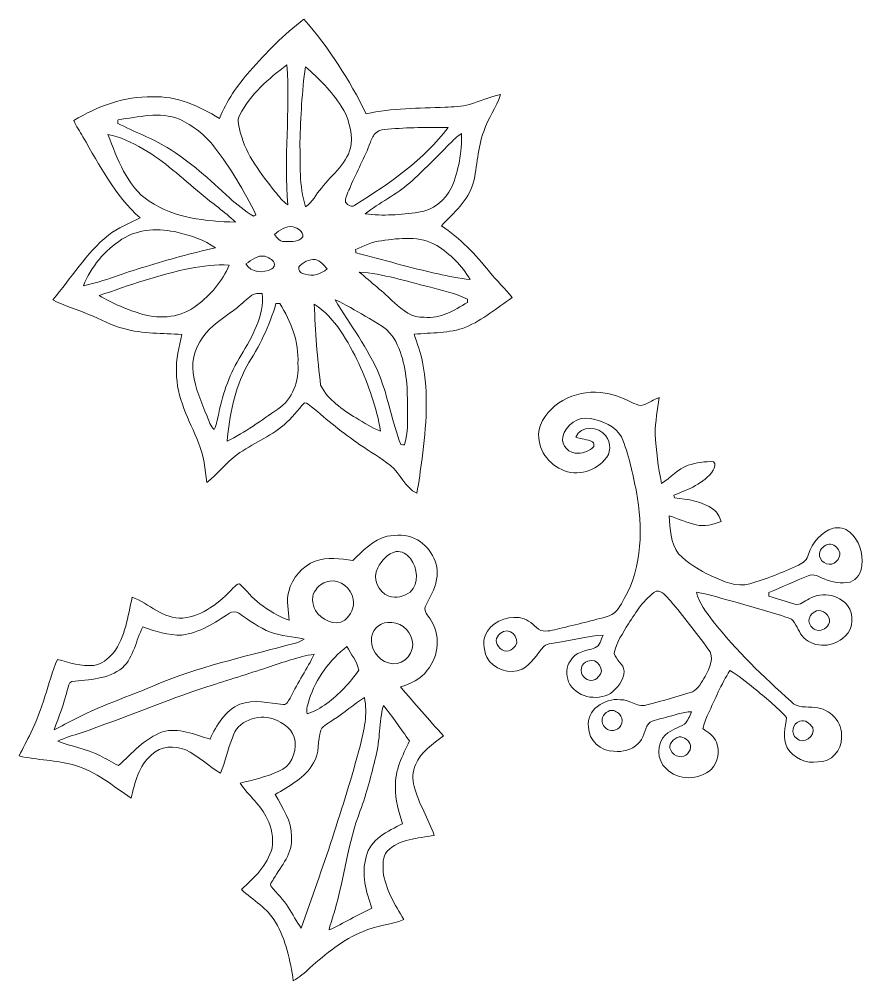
# Model space of a CAD drawing. Header units: centimetres. Extents: x -14.1 to 14.1, y -16.1 to 16.1.
import ezdxf

# ---------------------------------------------------------------- set-up
doc = ezdxf.new("R2010")
doc.units = ezdxf.units.CM
doc.header["$MEASUREMENT"] = 0
doc.layers.add('Layer 1', color=7, linetype='Continuous')

msp = doc.modelspace()

# ---------------------------------------------------------------- linework, layer by layer
at = {"layer": 'Layer 1', "color": 251, "lineweight": 9}
for points, knots in [([(-6.39141, 14.357), (-5.83543, 14.98212), (-5.25264, 15.59278), (-4.58201, 16.09584), (-4.58201, 16.09584), (-3.74275, 15.14228), (-3.05413, 14.0649), (-2.49568, 12.92578), (-2.49568, 12.92578), (-1.62926, 13.12404), (-0.73462, 13.11169), (0.14874, 13.14803), (0.14874, 13.14803), (0.42179, 13.16426), (0.69943, 13.17308), (0.96542, 13.2454), (0.96542, 13.2454), (1.31502, 13.347), (1.65016, 13.5001), (2.00823, 13.57277), (2.00823, 13.57277), (1.87559, 13.13815), (1.57431, 12.77656), (1.44273, 12.34017), (1.44273, 12.34017), (1.23071, 11.7849), (1.23565, 11.18271), (1.09171, 10.61226), (1.09171, 10.61226), (0.92556, 10.02066), (0.43308, 9.61073), (0.02421, 9.18281), (0.02421, 9.18281), (0.6518, 8.77041), (1.16403, 8.21584), (1.63746, 7.63905), (1.63746, 7.63905), (1.88053, 7.34201), (2.15781, 7.07567), (2.39876, 6.77651), (2.39876, 6.77651), (1.88829, 6.43185), (1.40745, 6.02968), (0.83842, 5.78309), (0.83842, 5.78309), (0.28879, 5.57671), (-0.30705, 5.60211), (-0.88349, 5.55308), (-0.88349, 5.55308), (-0.79706, 5.23946), (-0.66512, 4.93854), (-0.60973, 4.61645), (-0.60973, 4.61645), (-0.3956, 3.55318), (-0.48309, 2.45957), (-0.6242, 1.39277), (-0.6242, 1.39277), (-0.67923, 1.00295), (-0.71416, 0.6096), (-0.8027, 0.22507), (-0.8027, 0.22507), (-1.19499, 0.42686), (-1.34492, 0.87877), (-1.67512, 1.15112), (-1.67512, 1.15112), (-1.99615, 1.41535), (-2.36445, 1.61361), (-2.70417, 1.85103), (-2.70417, 1.85103), (-3.26897, 2.24332), (-3.80202, 2.67864), (-4.32484, 3.12456), (-4.32484, 3.12456), (-4.39857, 3.15913), (-4.46207, 3.27696), (-4.55908, 3.25085), (-4.55908, 3.25085), (-4.78944, 3.01026), (-4.98171, 2.73121), (-5.24312, 2.51989), (-5.24312, 2.51989), (-5.71654, 2.10891), (-6.31627, 1.88772), (-6.81862, 1.51871), (-6.81862, 1.51871), (-7.1908, 1.24601), (-7.46597, 0.86501), (-7.83251, 0.58667), (-7.83251, 0.58667), (-7.88295, 1.03646), (-7.93622, 1.49155), (-8.10944, 1.91418), (-8.10944, 1.91418), (-8.41247, 2.68182), (-8.86156, 3.43041), (-8.84321, 4.28449), (-8.84321, 4.28449), (-8.88872, 4.71311), (-8.74091, 5.12198), (-8.66682, 5.5372), (-8.66682, 5.5372), (-9.31347, 5.59682), (-9.97563, 5.55202), (-10.60569, 5.73652), (-10.60569, 5.73652), (-11.02197, 5.83706), (-11.39344, 6.05579), (-11.78856, 6.21277), (-11.78856, 6.21277), (-12.18261, 6.39163), (-12.60559, 6.50134), (-12.99117, 6.69819), (-12.99117, 6.69819), (-12.37769, 7.42633), (-11.87428, 8.25853), (-11.12921, 8.86531), (-11.12921, 8.86531), (-10.81383, 9.1246), (-10.42472, 9.25936), (-10.06629, 9.44281), (-10.06629, 9.44281), (-10.90344, 10.18893), (-11.4192, 11.20105), (-11.97976, 12.15426), (-11.97976, 12.15426), (-12.08277, 12.33699), (-12.20025, 12.51232), (-12.28809, 12.70353), (-12.28809, 12.70353), (-11.49857, 13.18613), (-10.59052, 13.51986), (-9.6539, 13.49552), (-9.6539, 13.49552), (-8.84427, 13.53785), (-8.08051, 13.18966), (-7.40847, 12.77162), (-7.40847, 12.77162), (-7.17881, 13.36217), (-6.80134, 13.87934), (-6.39141, 14.357), (-6.39141, 14.357), (-6.39141, 14.357), (-6.39141, 14.357), (-6.39141, 14.357)], [0, 0, 0, 0, 0.02702703, 0.02702703, 0.02702703, 0.02702703, 0.05405405, 0.05405405, 0.05405405, 0.05405405, 0.08108108, 0.08108108, 0.08108108, 0.08108108, 0.10810811, 0.10810811, 0.10810811, 0.10810811, 0.13513514, 0.13513514, 0.13513514, 0.13513514, 0.16216216, 0.16216216, 0.16216216, 0.16216216, 0.18918919, 0.18918919, 0.18918919, 0.18918919, 0.21621622, 0.21621622, 0.21621622, 0.21621622, 0.24324324, 0.24324324, 0.24324324, 0.24324324, 0.27027027, 0.27027027, 0.27027027, 0.27027027, 0.2972973, 0.2972973, 0.2972973, 0.2972973, 0.32432432, 0.32432432, 0.32432432, 0.32432432, 0.35135135, 0.35135135, 0.35135135, 0.35135135, 0.37837838, 0.37837838, 0.37837838, 0.37837838, 0.40540541, 0.40540541, 0.40540541, 0.40540541, 0.43243243, 0.43243243, 0.43243243, 0.43243243, 0.45945946, 0.45945946, 0.45945946, 0.45945946, 0.48648649, 0.48648649, 0.48648649, 0.48648649, 0.51351351, 0.51351351, 0.51351351, 0.51351351, 0.54054054, 0.54054054, 0.54054054, 0.54054054, 0.56756757, 0.56756757, 0.56756757, 0.56756757, 0.59459459, 0.59459459, 0.59459459, 0.59459459, 0.62162162, 0.62162162, 0.62162162, 0.62162162, 0.64864865, 0.64864865, 0.64864865, 0.64864865, 0.67567568, 0.67567568, 0.67567568, 0.67567568, 0.7027027, 0.7027027, 0.7027027, 0.7027027, 0.72972973, 0.72972973, 0.72972973, 0.72972973, 0.75675676, 0.75675676, 0.75675676, 0.75675676, 0.78378378, 0.78378378, 0.78378378, 0.78378378, 0.81081081, 0.81081081, 0.81081081, 0.81081081, 0.83783784, 0.83783784, 0.83783784, 0.83783784, 0.86486486, 0.86486486, 0.86486486, 0.86486486, 0.89189189, 0.89189189, 0.89189189, 0.89189189, 0.91891892, 0.91891892, 0.91891892, 0.91891892, 0.94594595, 0.94594595, 0.94594595, 0.94594595, 1, 1, 1, 1]), ([(-6.72584, 12.89227), (-6.83873, 12.70036), (-6.74771, 12.47881), (-6.70503, 12.28055), (-6.70503, 12.28055), (-6.50465, 11.53689), (-6.01817, 10.92236), (-5.54968, 10.32898), (-5.54968, 10.32898), (-5.4188, 10.16953), (-5.29603, 9.99596), (-5.1207, 9.88096), (-5.1207, 9.88096), (-5.25934, 11.44306), (-5.03074, 13.01115), (-5.15245, 14.5729), (-5.15245, 14.5729), (-5.75852, 14.10371), (-6.37165, 13.58653), (-6.72584, 12.89227), (-6.72584, 12.89227), (-6.72584, 12.89227), (-6.72584, 12.89227), (-6.72584, 12.89227)], [0, 0, 0, 0, 0.14285714, 0.14285714, 0.14285714, 0.14285714, 0.28571429, 0.28571429, 0.28571429, 0.28571429, 0.42857143, 0.42857143, 0.42857143, 0.42857143, 0.57142857, 0.57142857, 0.57142857, 0.57142857, 0.71428571, 0.71428571, 0.71428571, 0.71428571, 1, 1, 1, 1]), ([(-4.52909, 14.50517), (-4.64833, 13.66802), (-4.68502, 12.82065), (-4.7136, 11.9761), (-4.7136, 11.9761), (-4.69843, 11.25538), (-4.74711, 10.51207), (-4.52416, 9.81569), (-4.52416, 9.81569), (-4.29167, 9.97127), (-4.17314, 10.23726), (-3.99322, 10.44364), (-3.99322, 10.44364), (-3.62881, 10.90683), (-3.08906, 11.28924), (-2.9931, 11.90837), (-2.9931, 11.90837), (-2.96558, 12.35463), (-3.08341, 12.81042), (-3.3293, 13.18437), (-3.3293, 13.18437), (-3.65279, 13.68566), (-4.0786, 14.11746), (-4.52909, 14.50517), (-4.52909, 14.50517), (-4.52909, 14.50517), (-4.52909, 14.50517), (-4.52909, 14.50517)], [0, 0, 0, 0, 0.125, 0.125, 0.125, 0.125, 0.25, 0.25, 0.25, 0.25, 0.375, 0.375, 0.375, 0.375, 0.5, 0.5, 0.5, 0.5, 0.625, 0.625, 0.625, 0.625, 0.75, 0.75, 0.75, 0.75, 1, 1, 1, 1]), ([(-10.80254, 12.73175), (-10.80854, 12.69259), (-10.81489, 12.65344), (-10.82089, 12.61428), (-10.82089, 12.61428), (-10.27408, 12.32923), (-9.68565, 12.1278), (-9.16318, 11.79654), (-9.16318, 11.79654), (-8.38707, 11.3404), (-7.7302, 10.7188), (-7.07051, 10.11414), (-7.07051, 10.11414), (-6.82462, 9.88378), (-6.55404, 9.68164), (-6.27005, 9.50066), (-6.27005, 9.50066), (-6.24959, 9.51301), (-6.20796, 9.53806), (-6.18715, 9.55076), (-6.18715, 9.55076), (-6.57979, 10.35015), (-7.03946, 11.1185), (-7.58309, 11.82476), (-7.58309, 11.82476), (-7.88577, 12.22269), (-8.29641, 12.53102), (-8.74549, 12.74551), (-8.74549, 12.74551), (-9.40625, 13.01715), (-10.12556, 12.81466), (-10.80254, 12.73175), (-10.80254, 12.73175), (-10.80254, 12.73175), (-10.80254, 12.73175), (-10.80254, 12.73175)], [0, 0, 0, 0, 0.1, 0.1, 0.1, 0.1, 0.2, 0.2, 0.2, 0.2, 0.3, 0.3, 0.3, 0.3, 0.4, 0.4, 0.4, 0.4, 0.5, 0.5, 0.5, 0.5, 0.6, 0.6, 0.6, 0.6, 0.7, 0.7, 0.7, 0.7, 0.8, 0.8, 0.8, 0.8, 1, 1, 1, 1]), ([(-11.14332, 12.23434), (-10.81842, 11.42154), (-10.5242, 10.51137), (-9.76008, 10.00019), (-9.76008, 10.00019), (-8.91589, 9.44104), (-7.86355, 9.32286), (-6.87507, 9.30699), (-6.87507, 9.30699), (-7.2349, 9.65024), (-7.6473, 9.93105), (-8.02406, 10.25419), (-8.02406, 10.25419), (-8.66506, 10.76713), (-9.25385, 11.35345), (-9.9721, 11.76197), (-9.9721, 11.76197), (-10.3404, 11.96552), (-10.72281, 12.16625), (-11.14332, 12.23434), (-11.14332, 12.23434), (-11.14332, 12.23434), (-11.14332, 12.23434), (-11.14332, 12.23434)], [0, 0, 0, 0, 0.14285714, 0.14285714, 0.14285714, 0.14285714, 0.28571429, 0.28571429, 0.28571429, 0.28571429, 0.42857143, 0.42857143, 0.42857143, 0.42857143, 0.57142857, 0.57142857, 0.57142857, 0.57142857, 0.71428571, 0.71428571, 0.71428571, 0.71428571, 1, 1, 1, 1]), ([(-1.77178, 12.41531), (-1.90266, 12.39661), (-2.04836, 12.39767), (-2.15419, 12.30877), (-2.15419, 12.30877), (-2.25685, 12.22411), (-2.30448, 12.09464), (-2.35316, 11.97504), (-2.35316, 11.97504), (-2.54013, 11.46563), (-2.81283, 10.99432), (-3.02203, 10.49479), (-3.02203, 10.49479), (-3.08447, 10.32687), (-3.19418, 10.16177), (-3.18713, 9.97656), (-3.18713, 9.97656), (-3.11834, 9.85873), (-2.95747, 9.77406), (-2.84317, 9.89083), (-2.84317, 9.89083), (-1.71111, 10.61015), (-0.55294, 11.37497), (0.24787, 12.47458), (0.24787, 12.47458), (-0.42558, 12.48022), (-1.10045, 12.47352), (-1.77178, 12.41531), (-1.77178, 12.41531), (-1.77178, 12.41531), (-1.77178, 12.41531), (-1.77178, 12.41531)], [0, 0, 0, 0, 0.11111111, 0.11111111, 0.11111111, 0.11111111, 0.22222222, 0.22222222, 0.22222222, 0.22222222, 0.33333333, 0.33333333, 0.33333333, 0.33333333, 0.44444444, 0.44444444, 0.44444444, 0.44444444, 0.55555556, 0.55555556, 0.55555556, 0.55555556, 0.66666667, 0.66666667, 0.66666667, 0.66666667, 0.77777778, 0.77777778, 0.77777778, 0.77777778, 1, 1, 1, 1]), ([(0.28668, 11.91296), (-0.13948, 11.46916), (-0.57728, 11.03595), (-1.03201, 10.62179), (-1.03201, 10.62179), (-1.4885, 10.21362), (-2.05365, 9.95857), (-2.5292, 9.57898), (-2.5292, 9.57898), (-1.93512, 9.50384), (-1.33363, 9.55005), (-0.74344, 9.63401), (-0.74344, 9.63401), (-0.26436, 9.68763), (0.15297, 10.03618), (0.36288, 10.45951), (0.36288, 10.45951), (0.60347, 11.0296), (0.71142, 11.6519), (0.69766, 12.26961), (0.69766, 12.26961), (0.54526, 12.16978), (0.41685, 12.0389), (0.28668, 11.91296), (0.28668, 11.91296), (0.28668, 11.91296), (0.28668, 11.91296), (0.28668, 11.91296)], [0, 0, 0, 0, 0.125, 0.125, 0.125, 0.125, 0.25, 0.25, 0.25, 0.25, 0.375, 0.375, 0.375, 0.375, 0.5, 0.5, 0.5, 0.5, 0.625, 0.625, 0.625, 0.625, 0.75, 0.75, 0.75, 0.75, 1, 1, 1, 1]), ([(-10.67484, 8.72737), (-11.25304, 8.36084), (-11.70918, 7.80486), (-11.96283, 7.16915), (-11.96283, 7.16915), (-11.25868, 7.32473), (-10.59264, 7.60977), (-9.89978, 7.80556), (-9.89978, 7.80556), (-9.12367, 8.04792), (-8.34086, 8.26911), (-7.54499, 8.43845), (-7.54499, 8.43845), (-7.91082, 8.71256), (-8.35709, 8.84979), (-8.79488, 8.95774), (-8.79488, 8.95774), (-9.41965, 9.10626), (-10.1245, 9.09179), (-10.67484, 8.72737), (-10.67484, 8.72737), (-10.67484, 8.72737), (-10.67484, 8.72737), (-10.67484, 8.72737)], [0, 0, 0, 0, 0.14285714, 0.14285714, 0.14285714, 0.14285714, 0.28571429, 0.28571429, 0.28571429, 0.28571429, 0.42857143, 0.42857143, 0.42857143, 0.42857143, 0.57142857, 0.57142857, 0.57142857, 0.57142857, 0.71428571, 0.71428571, 0.71428571, 0.71428571, 1, 1, 1, 1]), ([(-5.56661, 8.89424), (-5.47807, 8.76371), (-5.35742, 8.61484), (-5.17291, 8.65752), (-5.17291, 8.65752), (-4.99017, 8.66246), (-4.73229, 8.62683), (-4.61799, 8.81239), (-4.61799, 8.81239), (-4.59612, 8.98878), (-4.78451, 9.1119), (-4.93832, 9.14189), (-4.93832, 9.14189), (-5.18385, 9.1941), (-5.3874, 9.03252), (-5.56661, 8.89424), (-5.56661, 8.89424), (-5.56661, 8.89424), (-5.56661, 8.89424), (-5.56661, 8.89424)], [0, 0, 0, 0, 0.16666667, 0.16666667, 0.16666667, 0.16666667, 0.33333333, 0.33333333, 0.33333333, 0.33333333, 0.5, 0.5, 0.5, 0.5, 0.66666667, 0.66666667, 0.66666667, 0.66666667, 1, 1, 1, 1]), ([(-1.98345, 8.68116), (-2.29072, 8.64623), (-2.57153, 8.51006), (-2.84952, 8.38447), (-2.84952, 8.38447), (-2.84776, 8.35766), (-2.84352, 8.30439), (-2.84176, 8.27758), (-2.84176, 8.27758), (-1.92454, 8.04122), (-1.01507, 7.7717), (-0.08868, 7.57202), (-0.08868, 7.57202), (0.26727, 7.49759), (0.62252, 7.40587), (0.98729, 7.38541), (0.98729, 7.38541), (0.71565, 7.84472), (0.32654, 8.24019), (-0.12925, 8.51747), (-0.12925, 8.51747), (-0.68487, 8.86107), (-1.37103, 8.76265), (-1.98345, 8.68116), (-1.98345, 8.68116), (-1.98345, 8.68116), (-1.98345, 8.68116), (-1.98345, 8.68116)], [0, 0, 0, 0, 0.125, 0.125, 0.125, 0.125, 0.25, 0.25, 0.25, 0.25, 0.375, 0.375, 0.375, 0.375, 0.5, 0.5, 0.5, 0.5, 0.625, 0.625, 0.625, 0.625, 0.75, 0.75, 0.75, 0.75, 1, 1, 1, 1]), ([(-6.51911, 7.90364), (-6.35507, 7.60413), (-5.93209, 7.58402), (-5.65939, 7.73536), (-5.65939, 7.73536), (-5.59166, 7.77628), (-5.53028, 7.86095), (-5.57402, 7.94068), (-5.57402, 7.94068), (-5.63999, 8.05427), (-5.76629, 8.11777), (-5.88482, 8.16152), (-5.88482, 8.16152), (-6.13282, 8.20667), (-6.33355, 8.03522), (-6.51911, 7.90364), (-6.51911, 7.90364), (-6.51911, 7.90364), (-6.51911, 7.90364), (-6.51911, 7.90364)], [0, 0, 0, 0, 0.16666667, 0.16666667, 0.16666667, 0.16666667, 0.33333333, 0.33333333, 0.33333333, 0.33333333, 0.5, 0.5, 0.5, 0.5, 0.66666667, 0.66666667, 0.66666667, 0.66666667, 1, 1, 1, 1]), ([(-4.74782, 7.80415), (-4.78627, 7.67539), (-4.66315, 7.5685), (-4.53932, 7.56356), (-4.53932, 7.56356), (-4.27968, 7.46407), (-4.00346, 7.57202), (-3.79673, 7.7343), (-3.79673, 7.7343), (-3.91456, 7.85495), (-4.02215, 8.0137), (-4.19748, 8.04863), (-4.19748, 8.04863), (-4.40739, 8.06768), (-4.6127, 7.96008), (-4.74782, 7.80415), (-4.74782, 7.80415), (-4.74782, 7.80415), (-4.74782, 7.80415), (-4.74782, 7.80415)], [0, 0, 0, 0, 0.16666667, 0.16666667, 0.16666667, 0.16666667, 0.33333333, 0.33333333, 0.33333333, 0.33333333, 0.5, 0.5, 0.5, 0.5, 0.66666667, 0.66666667, 0.66666667, 0.66666667, 1, 1, 1, 1]), ([(-8.39554, 7.75406), (-9.43341, 7.54451), (-10.43389, 7.18573), (-11.43401, 6.84566), (-11.43401, 6.84566), (-10.97928, 6.57402), (-10.4861, 6.36341), (-9.97775, 6.21559), (-9.97775, 6.21559), (-9.37379, 6.05049), (-8.676, 6.11047), (-8.1747, 6.51052), (-8.1747, 6.51052), (-7.70939, 6.85871), (-7.3044, 7.3212), (-7.08532, 7.86377), (-7.08532, 7.86377), (-7.52488, 7.89058), (-7.96409, 7.83343), (-8.39554, 7.75406), (-8.39554, 7.75406), (-8.39554, 7.75406), (-8.39554, 7.75406), (-8.39554, 7.75406)], [0, 0, 0, 0, 0.14285714, 0.14285714, 0.14285714, 0.14285714, 0.28571429, 0.28571429, 0.28571429, 0.28571429, 0.42857143, 0.42857143, 0.42857143, 0.42857143, 0.57142857, 0.57142857, 0.57142857, 0.57142857, 0.71428571, 0.71428571, 0.71428571, 0.71428571, 1, 1, 1, 1]), ([(-2.72605, 7.63023), (-2.32741, 7.29545), (-1.9263, 6.96313), (-1.54742, 6.60577), (-1.54742, 6.60577), (-1.27296, 6.35918), (-0.94769, 6.08648), (-0.55258, 6.11682), (-0.55258, 6.11682), (-0.01354, 6.05826), (0.45424, 6.34718), (0.8931, 6.61247), (0.8931, 6.61247), (0.89381, 6.64069), (0.89522, 6.69643), (0.89592, 6.72465), (0.89592, 6.72465), (0.49305, 6.92538), (0.04784, 7.00723), (-0.38078, 7.13282), (-0.38078, 7.13282), (-1.15477, 7.3279), (-1.92559, 7.57167), (-2.72605, 7.63023), (-2.72605, 7.63023), (-2.72605, 7.63023), (-2.72605, 7.63023), (-2.72605, 7.63023)], [0, 0, 0, 0, 0.125, 0.125, 0.125, 0.125, 0.25, 0.25, 0.25, 0.25, 0.375, 0.375, 0.375, 0.375, 0.5, 0.5, 0.5, 0.5, 0.625, 0.625, 0.625, 0.625, 0.75, 0.75, 0.75, 0.75, 1, 1, 1, 1]), ([(-6.32791, 6.85271), (-6.49548, 6.72783), (-6.64682, 6.58213), (-6.80769, 6.44913), (-6.80769, 6.44913), (-7.15729, 6.16374), (-7.56863, 5.94713), (-7.85544, 5.59118), (-7.85544, 5.59118), (-8.1747, 5.22852), (-8.36061, 4.72899), (-8.289, 4.24463), (-8.289, 4.24463), (-8.22409, 3.73839), (-8.01172, 3.27061), (-7.82227, 2.80247), (-7.82227, 2.80247), (-7.75666, 2.64866), (-7.71715, 2.47051), (-7.58239, 2.35938), (-7.58239, 2.35938), (-7.4949, 2.53013), (-7.47549, 2.72486), (-7.42857, 2.90866), (-7.42857, 2.90866), (-7.29664, 3.59128), (-7.04934, 4.25274), (-6.6828, 4.8447), (-6.6828, 4.8447), (-6.31203, 5.47229), (-5.90528, 6.1588), (-5.97337, 6.91727), (-5.97337, 6.91727), (-6.09155, 6.90316), (-6.22842, 6.93032), (-6.32791, 6.85271), (-6.32791, 6.85271), (-6.32791, 6.85271), (-6.32791, 6.85271), (-6.32791, 6.85271)], [0, 0, 0, 0, 0.09090909, 0.09090909, 0.09090909, 0.09090909, 0.18181818, 0.18181818, 0.18181818, 0.18181818, 0.27272727, 0.27272727, 0.27272727, 0.27272727, 0.36363636, 0.36363636, 0.36363636, 0.36363636, 0.45454545, 0.45454545, 0.45454545, 0.45454545, 0.54545455, 0.54545455, 0.54545455, 0.54545455, 0.63636364, 0.63636364, 0.63636364, 0.63636364, 0.72727273, 0.72727273, 0.72727273, 0.72727273, 0.81818182, 0.81818182, 0.81818182, 0.81818182, 1, 1, 1, 1]), ([(-5.51652, 6.57754), (-5.73242, 5.83142), (-6.07814, 5.12974), (-6.49618, 4.47711), (-6.49618, 4.47711), (-6.90188, 3.70593), (-7.08074, 2.83175), (-7.14917, 1.96886), (-7.14917, 1.96886), (-6.55051, 2.27083), (-6.00018, 2.66277), (-5.45161, 3.04589), (-5.45161, 3.04589), (-4.95419, 3.37009), (-4.73723, 3.9938), (-4.77957, 4.56742), (-4.77957, 4.56742), (-4.74499, 5.28532), (-5.00111, 5.9817), (-5.39093, 6.57437), (-5.39093, 6.57437), (-5.43291, 6.57543), (-5.47489, 6.57684), (-5.51652, 6.57754), (-5.51652, 6.57754), (-5.51652, 6.57754), (-5.51652, 6.57754), (-5.51652, 6.57754)], [0, 0, 0, 0, 0.125, 0.125, 0.125, 0.125, 0.25, 0.25, 0.25, 0.25, 0.375, 0.375, 0.375, 0.375, 0.5, 0.5, 0.5, 0.5, 0.625, 0.625, 0.625, 0.625, 0.75, 0.75, 0.75, 0.75, 1, 1, 1, 1]), ([(-4.2317, 6.55144), (-4.20313, 5.64692), (-4.1294, 4.74134), (-4.02039, 3.84316), (-4.02039, 3.84316), (-3.77521, 3.34539), (-3.28802, 3.03142), (-2.83259, 2.74603), (-2.83259, 2.74603), (-2.56377, 2.59151), (-2.30518, 2.41194), (-2.01238, 2.30399), (-2.01238, 2.30399), (-2.13409, 3.09104), (-2.41984, 3.84175), (-2.74122, 4.56671), (-2.74122, 4.56671), (-3.10211, 5.31107), (-3.51521, 6.09177), (-4.2317, 6.55144)], [0, 0, 0, 0, 0.16666667, 0.16666667, 0.16666667, 0.16666667, 0.33333333, 0.33333333, 0.33333333, 0.33333333, 0.5, 0.5, 0.5, 0.5, 0.66666667, 0.66666667, 0.66666667, 0.66666667, 1, 1, 1, 1]), ([(-3.53532, 6.69961), (-3.04496, 5.854), (-2.41525, 5.08071), (-2.04836, 4.16631), (-2.04836, 4.16631), (-1.74497, 3.41524), (-1.63596, 2.6035), (-1.33011, 1.85279), (-1.33011, 1.85279), (-1.30082, 1.85173), (-1.24262, 1.84962), (-1.21334, 1.84856), (-1.21334, 1.84856), (-1.05741, 2.35232), (-1.12232, 2.88537), (-1.11562, 3.4036), (-1.11562, 3.4036), (-1.1195, 4.05412), (-1.20628, 4.72299), (-1.50579, 5.30825), (-1.50579, 5.30825), (-1.70934, 5.72664), (-2.14114, 5.93902), (-2.52567, 6.15844), (-2.52567, 6.15844), (-2.86187, 6.33871), (-3.18148, 6.55391), (-3.53532, 6.69961), (-3.53532, 6.69961), (-3.53532, 6.69961), (-3.53532, 6.69961), (-3.53532, 6.69961)], [0, 0, 0, 0, 0.11111111, 0.11111111, 0.11111111, 0.11111111, 0.22222222, 0.22222222, 0.22222222, 0.22222222, 0.33333333, 0.33333333, 0.33333333, 0.33333333, 0.44444444, 0.44444444, 0.44444444, 0.44444444, 0.55555556, 0.55555556, 0.55555556, 0.55555556, 0.66666667, 0.66666667, 0.66666667, 0.66666667, 0.77777778, 0.77777778, 0.77777778, 0.77777778, 1, 1, 1, 1]), ([(3.33856, 2.51037), (3.69133, 3.32458), (4.66324, 3.73804), (5.51131, 3.57611), (5.51131, 3.57611), (5.85104, 3.52496), (6.16642, 3.38208), (6.47404, 3.23533), (6.47404, 3.23533), (6.57388, 3.19511), (6.68642, 3.14255), (6.79472, 3.18347), (6.79472, 3.18347), (6.97499, 3.25014), (7.13656, 3.35986), (7.31648, 3.42865), (7.31648, 3.42865), (7.27556, 3.02401), (7.17713, 2.62432), (7.18383, 2.2158), (7.18383, 2.2158), (7.21276, 1.65629), (7.28085, 1.0982), (7.40044, 0.55069), (7.40044, 0.55069), (7.70312, 0.74331), (7.94125, 1.04246), (8.28768, 1.16346), (8.28768, 1.16346), (8.56284, 1.24531), (8.85036, 1.29893), (9.13893, 1.28306), (9.13893, 1.28306), (9.23136, 1.21426), (9.16256, 1.07739), (9.12411, 0.99343), (9.12411, 0.99343), (8.81825, 0.54293), (8.28626, 0.35349), (7.80366, 0.15734), (7.80366, 0.15734), (7.80966, 0.13723), (7.82166, 0.09666), (7.8273, 0.07656), (7.8273, 0.07656), (8.27744, 0.01941), (8.75828, -0.0388), (9.13328, -0.31714), (9.13328, -0.31714), (9.26381, -0.41451), (9.34072, -0.56515), (9.39222, -0.71614), (9.39222, -0.71614), (9.13081, -0.82867), (8.83554, -0.90311), (8.55367, -0.82691), (8.55367, -0.82691), (8.24076, -0.7627), (7.95218, -0.62547), (7.64915, -0.53022), (7.64915, -0.53022), (7.68584, -0.96379), (7.69889, -1.43863), (7.96312, -1.80481), (7.96312, -1.80481), (8.27498, -2.11808), (8.66127, -2.34879), (9.05673, -2.54282), (9.05673, -2.54282), (9.45996, -2.71568), (9.90163, -2.93723), (10.34896, -2.80423), (10.34896, -2.80423), (10.90917, -2.64442), (11.45174, -2.42358), (11.97914, -2.17664), (11.97914, -2.17664), (12.1393, -2.10926), (12.28465, -1.99778), (12.31463, -1.81433), (12.31463, -1.81433), (12.43916, -1.41675), (12.74538, -1.07738), (13.1426, -0.9405), (13.1426, -0.9405), (13.33522, -0.91793), (13.55288, -0.93239), (13.69752, -1.0802), (13.69752, -1.0802), (14.02984, -1.33914), (14.13567, -1.78541), (14.10957, -2.18757), (14.10957, -2.18757), (14.09793, -2.42958), (13.93882, -2.66029), (13.71163, -2.74673), (13.71163, -2.74673), (13.41883, -2.81128), (13.11368, -2.75837), (12.84239, -2.63842), (12.84239, -2.63842), (12.67023, -2.5788), (12.48785, -2.44157), (12.30229, -2.53682), (12.30229, -2.53682), (11.86484, -2.72485), (11.42704, -2.91288), (10.98748, -3.09598), (10.98748, -3.09598), (10.98678, -3.13619), (10.98643, -3.17711), (10.98678, -3.21804), (10.98678, -3.21804), (11.27994, -3.30023), (11.56639, -3.40607), (11.86061, -3.48615), (11.86061, -3.48615), (12.04053, -3.53906), (12.18411, -3.37643), (12.3358, -3.31011), (12.3358, -3.31011), (12.78453, -3.03283), (13.44458, -3.18276), (13.7014, -3.6516), (13.7014, -3.6516), (13.85345, -3.98462), (13.76914, -4.43194), (13.45305, -4.63973), (13.45305, -4.63973), (13.07452, -4.9537), (12.41447, -4.95123), (12.10297, -4.54377), (12.10297, -4.54377), (11.96679, -4.37091), (11.91564, -4.13984), (11.74631, -3.99133), (11.74631, -3.99133), (11.15576, -3.75884), (10.53346, -3.62161), (9.92739, -3.43641), (9.92739, -3.43641), (9.47301, -3.3154), (9.02498, -3.16724), (8.56214, -3.0801), (8.56214, -3.0801), (8.64645, -3.45687), (8.90574, -3.75884), (9.12446, -4.06541), (9.12446, -4.06541), (9.90693, -5.03907), (10.79875, -5.92102), (11.73714, -6.74334), (11.73714, -6.74334), (11.93504, -6.98923), (12.26101, -6.90527), (12.5323, -6.95148), (12.5323, -6.95148), (13.03359, -6.96665), (13.47633, -7.44855), (13.41989, -7.95584), (13.41989, -7.95584), (13.45058, -8.38094), (13.06711, -8.78099), (12.64095, -8.76617), (12.64095, -8.76617), (12.23738, -8.84202), (11.81439, -8.63529), (11.60132, -8.2931), (11.60132, -8.2931), (11.44433, -7.97842), (11.54064, -7.60694), (11.58615, -7.27639), (11.58615, -7.27639), (11.25171, -6.91691), (10.86789, -6.60964), (10.49042, -6.29814), (10.49042, -6.29814), (10.22901, -6.09388), (9.9796, -5.86881), (9.6875, -5.70935), (9.6875, -5.70935), (9.38975, -6.16444), (9.19149, -6.67279), (8.95689, -7.16068), (8.95689, -7.16068), (8.88422, -7.31943), (8.81966, -7.48277), (8.78403, -7.65457), (8.78403, -7.65457), (8.96113, -7.77628), (9.1541, -7.90469), (9.24229, -8.10965), (9.24229, -8.10965), (9.34813, -8.41198), (9.29803, -8.77076), (9.07119, -9.00677), (9.07119, -9.00677), (8.66515, -9.38459), (7.93772, -9.40999), (7.55072, -8.99054), (7.55072, -8.99054), (7.23075, -8.71114), (7.22123, -8.14881), (7.53379, -7.85777), (7.53379, -7.85777), (7.71582, -7.69161), (7.9603, -7.62494), (8.16773, -7.50041), (8.16773, -7.50041), (8.27603, -7.38575), (8.34447, -7.239), (8.40021, -7.09259), (8.40021, -7.09259), (8.09788, -7.08448), (7.81531, -7.21712), (7.52426, -7.27674), (7.52426, -7.27674), (7.33729, -7.34342), (7.10728, -7.3473), (6.95488, -7.48982), (6.95488, -7.48982), (6.81377, -7.69973), (6.80495, -7.98865), (6.60457, -8.16292), (6.60457, -8.16292), (6.39608, -8.37565), (6.0867, -8.44021), (5.79883, -8.41234), (5.79883, -8.41234), (5.3635, -8.43244), (4.94616, -8.04051), (4.95216, -7.60271), (4.95216, -7.60271), (4.86326, -7.03897), (5.49544, -6.62093), (6.00908, -6.68725), (6.00908, -6.68725), (6.34034, -6.66185), (6.6141, -6.9977), (6.94677, -6.84777), (6.94677, -6.84777), (7.44171, -6.70983), (7.94442, -6.59236), (8.42879, -6.41844), (8.42879, -6.41844), (8.64469, -6.32954), (8.73923, -6.08753), (8.86235, -5.90726), (8.86235, -5.90726), (9.0084, -5.63315), (9.18902, -5.25886), (8.95231, -4.97946), (8.95231, -4.97946), (8.54591, -4.43583), (8.13457, -3.89466), (7.69607, -3.37679), (7.69607, -3.37679), (7.56025, -3.24097), (7.43607, -3.036), (7.21417, -3.0487), (7.21417, -3.0487), (6.80495, -3.3147), (6.55095, -3.74544), (6.28707, -4.14196), (6.28707, -4.14196), (6.10328, -4.45593), (5.87679, -4.7692), (5.80941, -5.13397), (5.80941, -5.13397), (5.8655, -5.35799), (6.13467, -5.48746), (6.14243, -5.73299), (6.14243, -5.73299), (6.13009, -6.03567), (5.92689, -6.2992), (5.69229, -6.47453), (5.69229, -6.47453), (5.22451, -6.74511), (4.51719, -6.60153), (4.28047, -6.08718), (4.28047, -6.08718), (4.20921, -5.85858), (4.18205, -5.576), (4.35032, -5.38021), (4.35032, -5.38021), (4.50237, -5.07471), (4.87737, -5.0613), (5.16171, -4.95088), (5.16171, -4.95088), (5.33881, -4.88844), (5.36809, -4.67959), (5.43723, -4.52825), (5.43723, -4.52825), (4.94546, -4.55048), (4.46815, -4.6863), (3.98273, -4.75756), (3.98273, -4.75756), (3.8074, -4.80448), (3.59785, -4.78402), (3.44933, -4.90114), (3.44933, -4.90114), (3.22461, -5.16607), (3.04293, -5.49733), (2.72472, -5.66279), (2.72472, -5.66279), (2.30245, -5.85928), (1.76905, -5.65785), (1.54151, -5.26344), (1.54151, -5.26344), (1.43285, -4.99251), (1.38593, -4.64608), (1.56655, -4.39455), (1.56655, -4.39455), (1.82055, -3.99873), (2.35466, -3.84774), (2.79563, -3.97298), (2.79563, -3.97298), (3.01188, -4.05306), (3.15723, -4.24991), (3.35161, -4.36703), (3.35161, -4.36703), (3.56328, -4.42489), (3.77318, -4.35081), (3.97885, -4.306), (3.97885, -4.306), (4.53377, -4.16489), (5.09327, -4.04001), (5.64361, -3.88196), (5.64361, -3.88196), (5.90748, -3.7846), (6.02602, -3.52742), (6.14914, -3.29812), (6.14914, -3.29812), (6.76614, -2.22285), (6.76861, -0.90946), (6.55589, 0.2787), (6.55589, 0.2787), (6.42536, 0.89747), (6.29942, 1.524), (6.05741, 2.11032), (6.05741, 2.11032), (5.8461, 2.47333), (5.41148, 2.65113), (5.01637, 2.72451), (5.01637, 2.72451), (4.59903, 2.82187), (4.18558, 2.50825), (4.08891, 2.11067), (4.08891, 2.11067), (4.03741, 1.82774), (4.31046, 1.53494), (4.59797, 1.57198), (4.59797, 1.57198), (4.79588, 1.5614), (4.99238, 1.63971), (5.12467, 1.78788), (5.12467, 1.78788), (5.12784, 1.84327), (5.14725, 1.92017), (5.08339, 1.94734), (5.08339, 1.94734), (4.913, 2.04012), (4.70733, 2.03059), (4.52706, 2.09974), (4.52706, 2.09974), (4.68617, 2.51072), (5.29471, 2.46733), (5.53001, 2.14701), (5.53001, 2.14701), (5.70746, 1.91947), (5.71169, 1.5494), (5.4905, 1.34726), (5.4905, 1.34726), (5.12961, 0.90664), (4.44875, 0.77435), (3.95839, 1.06821), (3.95839, 1.06821), (3.44933, 1.33033), (3.14876, 1.95192), (3.33856, 2.51037), (3.33856, 2.51037), (3.33856, 2.51037), (3.33856, 2.51037), (3.33856, 2.51037)], [0, 0, 0, 0, 0.01030928, 0.01030928, 0.01030928, 0.01030928, 0.02061856, 0.02061856, 0.02061856, 0.02061856, 0.03092784, 0.03092784, 0.03092784, 0.03092784, 0.04123711, 0.04123711, 0.04123711, 0.04123711, 0.05154639, 0.05154639, 0.05154639, 0.05154639, 0.06185567, 0.06185567, 0.06185567, 0.06185567, 0.07216495, 0.07216495, 0.07216495, 0.07216495, 0.08247423, 0.08247423, 0.08247423, 0.08247423, 0.09278351, 0.09278351, 0.09278351, 0.09278351, 0.10309278, 0.10309278, 0.10309278, 0.10309278, 0.11340206, 0.11340206, 0.11340206, 0.11340206, 0.12371134, 0.12371134, 0.12371134, 0.12371134, 0.13402062, 0.13402062, 0.13402062, 0.13402062, 0.1443299, 0.1443299, 0.1443299, 0.1443299, 0.15463918, 0.15463918, 0.15463918, 0.15463918, 0.16494845, 0.16494845, 0.16494845, 0.16494845, 0.17525773, 0.17525773, 0.17525773, 0.17525773, 0.18556701, 0.18556701, 0.18556701, 0.18556701, 0.19587629, 0.19587629, 0.19587629, 0.19587629, 0.20618557, 0.20618557, 0.20618557, 0.20618557, 0.21649485, 0.21649485, 0.21649485, 0.21649485, 0.22680412, 0.22680412, 0.22680412, 0.22680412, 0.2371134, 0.2371134, 0.2371134, 0.2371134, 0.24742268, 0.24742268, 0.24742268, 0.24742268, 0.25773196, 0.25773196, 0.25773196, 0.25773196, 0.26804124, 0.26804124, 0.26804124, 0.26804124, 0.27835052, 0.27835052, 0.27835052, 0.27835052, 0.28865979, 0.28865979, 0.28865979, 0.28865979, 0.29896907, 0.29896907, 0.29896907, 0.29896907, 0.30927835, 0.30927835, 0.30927835, 0.30927835, 0.31958763, 0.31958763, 0.31958763, 0.31958763, 0.32989691, 0.32989691, 0.32989691, 0.32989691, 0.34020619, 0.34020619, 0.34020619, 0.34020619, 0.35051546, 0.35051546, 0.35051546, 0.35051546, 0.36082474, 0.36082474, 0.36082474, 0.36082474, 0.37113402, 0.37113402, 0.37113402, 0.37113402, 0.3814433, 0.3814433, 0.3814433, 0.3814433, 0.39175258, 0.39175258, 0.39175258, 0.39175258, 0.40206186, 0.40206186, 0.40206186, 0.40206186, 0.41237113, 0.41237113, 0.41237113, 0.41237113, 0.42268041, 0.42268041, 0.42268041, 0.42268041, 0.43298969, 0.43298969, 0.43298969, 0.43298969, 0.44329897, 0.44329897, 0.44329897, 0.44329897, 0.45360825, 0.45360825, 0.45360825, 0.45360825, 0.46391753, 0.46391753, 0.46391753, 0.46391753, 0.4742268, 0.4742268, 0.4742268, 0.4742268, 0.48453608, 0.48453608, 0.48453608, 0.48453608, 0.49484536, 0.49484536, 0.49484536, 0.49484536, 0.50515464, 0.50515464, 0.50515464, 0.50515464, 0.51546392, 0.51546392, 0.51546392, 0.51546392, 0.5257732, 0.5257732, 0.5257732, 0.5257732, 0.53608247, 0.53608247, 0.53608247, 0.53608247, 0.54639175, 0.54639175, 0.54639175, 0.54639175, 0.55670103, 0.55670103, 0.55670103, 0.55670103, 0.56701031, 0.56701031, 0.56701031, 0.56701031, 0.57731959, 0.57731959, 0.57731959, 0.57731959, 0.58762887, 0.58762887, 0.58762887, 0.58762887, 0.59793814, 0.59793814, 0.59793814, 0.59793814, 0.60824742, 0.60824742, 0.60824742, 0.60824742, 0.6185567, 0.6185567, 0.6185567, 0.6185567, 0.62886598, 0.62886598, 0.62886598, 0.62886598, 0.63917526, 0.63917526, 0.63917526, 0.63917526, 0.64948454, 0.64948454, 0.64948454, 0.64948454, 0.65979381, 0.65979381, 0.65979381, 0.65979381, 0.67010309, 0.67010309, 0.67010309, 0.67010309, 0.68041237, 0.68041237, 0.68041237, 0.68041237, 0.69072165, 0.69072165, 0.69072165, 0.69072165, 0.70103093, 0.70103093, 0.70103093, 0.70103093, 0.71134021, 0.71134021, 0.71134021, 0.71134021, 0.72164948, 0.72164948, 0.72164948, 0.72164948, 0.73195876, 0.73195876, 0.73195876, 0.73195876, 0.74226804, 0.74226804, 0.74226804, 0.74226804, 0.75257732, 0.75257732, 0.75257732, 0.75257732, 0.7628866, 0.7628866, 0.7628866, 0.7628866, 0.77319588, 0.77319588, 0.77319588, 0.77319588, 0.78350515, 0.78350515, 0.78350515, 0.78350515, 0.79381443, 0.79381443, 0.79381443, 0.79381443, 0.80412371, 0.80412371, 0.80412371, 0.80412371, 0.81443299, 0.81443299, 0.81443299, 0.81443299, 0.82474227, 0.82474227, 0.82474227, 0.82474227, 0.83505155, 0.83505155, 0.83505155, 0.83505155, 0.84536082, 0.84536082, 0.84536082, 0.84536082, 0.8556701, 0.8556701, 0.8556701, 0.8556701, 0.86597938, 0.86597938, 0.86597938, 0.86597938, 0.87628866, 0.87628866, 0.87628866, 0.87628866, 0.88659794, 0.88659794, 0.88659794, 0.88659794, 0.89690722, 0.89690722, 0.89690722, 0.89690722, 0.90721649, 0.90721649, 0.90721649, 0.90721649, 0.91752577, 0.91752577, 0.91752577, 0.91752577, 0.92783505, 0.92783505, 0.92783505, 0.92783505, 0.93814433, 0.93814433, 0.93814433, 0.93814433, 0.94845361, 0.94845361, 0.94845361, 0.94845361, 0.95876289, 0.95876289, 0.95876289, 0.95876289, 0.96907216, 0.96907216, 0.96907216, 0.96907216, 0.97938144, 0.97938144, 0.97938144, 0.97938144, 1, 1, 1, 1]), ([(-1.79083, -1.21426), (-1.48709, -1.17439), (-1.14984, -1.13241), (-0.87079, -1.29116), (-0.87079, -1.29116), (-0.3642, -1.52012), (-0.02518, -2.10573), (-0.13842, -2.65924), (-0.13842, -2.65924), (-0.18217, -2.99543), (-0.3896, -3.27025), (-0.51554, -3.5754), (-0.51554, -3.5754), (-0.57304, -3.74015), (-0.42276, -3.85409), (-0.35503, -3.98074), (-0.35503, -3.98074), (0.00904, -4.48274), (-0.04776, -5.23099), (-0.44675, -5.69842), (-0.44675, -5.69842), (-0.6623, -5.9944), (-1.00449, -6.1535), (-1.34457, -6.25827), (-1.34457, -6.25827), (-0.87961, -6.81566), (-0.39419, -7.35577), (0.09653, -7.89093), (0.09653, -7.89093), (-0.25307, -8.17209), (-0.66794, -8.42962), (-0.84715, -8.86177), (-0.84715, -8.86177), (-0.93887, -9.09143), (-0.95934, -9.35355), (-0.88666, -9.59167), (-0.88666, -9.59167), (-0.73956, -10.16599), (-0.40477, -10.6687), (-0.21709, -11.22856), (-0.21709, -11.22856), (-0.75472, -11.33404), (-1.38584, -11.33933), (-1.79366, -11.75879), (-1.79366, -11.75879), (-1.95911, -11.94011), (-1.92171, -12.21034), (-1.92736, -12.43541), (-1.92736, -12.43541), (-1.85469, -13.02808), (-1.53472, -13.54702), (-1.23203, -14.04831), (-1.23203, -14.04831), (-1.67583, -14.22223), (-2.16619, -14.24269), (-2.60046, -14.44342), (-2.60046, -14.44342), (-3.27285, -14.7193), (-3.84082, -15.18814), (-4.37987, -15.66474), (-4.37987, -15.66474), (-4.54814, -15.82914), (-4.73124, -15.97766), (-4.93514, -16.09584), (-4.93514, -16.09584), (-5.03956, -15.41991), (-5.17291, -14.72671), (-5.53486, -14.13545), (-5.53486, -14.13545), (-5.79768, -13.66343), (-6.28804, -13.3985), (-6.67222, -13.04078), (-6.67222, -13.04078), (-6.24536, -12.65096), (-5.80227, -12.22622), (-5.64458, -11.65084), (-5.64458, -11.65084), (-5.60542, -11.31711), (-5.6474, -10.96962), (-5.80932, -10.67223), (-5.80932, -10.67223), (-6.01394, -10.2048), (-6.4408, -9.90035), (-6.71737, -9.48372), (-6.71737, -9.48372), (-6.28205, -9.36342), (-5.83437, -9.27206), (-5.42127, -9.08261), (-5.42127, -9.08261), (-5.02087, -8.94644), (-4.8346, -8.47478), (-4.8727, -8.08178), (-4.8727, -8.08178), (-4.91433, -7.69655), (-5.26922, -7.45208), (-5.60401, -7.33037), (-5.60401, -7.33037), (-6.12224, -7.15116), (-6.82003, -7.39634), (-6.97279, -7.95866), (-6.97279, -7.95866), (-7.12766, -8.34707), (-7.20879, -8.76017), (-7.36896, -9.14717), (-7.36896, -9.14717), (-7.76865, -8.89987), (-8.11967, -8.57779), (-8.53912, -8.36048), (-8.53912, -8.36048), (-8.91059, -8.21725), (-9.38579, -8.23066), (-9.67965, -8.53052), (-9.67965, -8.53052), (-10.10475, -8.89282), (-10.2448, -9.46502), (-10.36474, -9.98467), (-10.36474, -9.98467), (-10.97293, -9.57544), (-11.54408, -9.07521), (-12.26763, -8.87941), (-12.26763, -8.87941), (-12.86876, -8.69879), (-13.50764, -8.71855), (-14.11336, -8.5665), (-14.11336, -8.5665), (-13.98671, -8.30827), (-13.85619, -8.0525), (-13.72389, -7.79744), (-13.72389, -7.79744), (-13.32737, -7.01463), (-13.1658, -6.14327), (-12.83313, -5.33611), (-12.83313, -5.33611), (-12.43731, -5.44477), (-12.03515, -5.58376), (-11.61746, -5.53543), (-11.61746, -5.53543), (-11.35146, -5.50827), (-11.14191, -5.31248), (-10.96764, -5.12586), (-10.96764, -5.12586), (-10.55383, -4.58928), (-10.47587, -3.89361), (-10.33123, -3.25226), (-10.33123, -3.25226), (-9.75938, -3.46957), (-9.29054, -3.99027), (-8.63719, -3.95675), (-8.63719, -3.95675), (-7.9521, -3.88831), (-7.4, -3.42124), (-6.94351, -2.9404), (-6.94351, -2.9404), (-6.88177, -2.88607), (-6.82427, -2.79964), (-6.73184, -2.8074), (-6.73184, -2.8074), (-6.5043, -3.02754), (-6.31168, -3.28506), (-6.05627, -3.47662), (-6.05627, -3.47662), (-5.75182, -3.69817), (-5.42762, -3.90207), (-5.06955, -4.02625), (-5.06955, -4.02625), (-5.08684, -3.70663), (-5.18244, -3.38102), (-5.08966, -3.06458), (-5.08966, -3.06458), (-4.97218, -2.61337), (-4.63987, -2.21474), (-4.20066, -2.04681), (-4.20066, -2.04681), (-3.79567, -1.90464), (-3.35964, -1.9625), (-2.94583, -2.02918), (-2.94583, -2.02918), (-2.6054, -1.70709), (-2.2692, -1.31974), (-1.79083, -1.21426), (-1.79083, -1.21426), (-1.79083, -1.21426), (-1.79083, -1.21426), (-1.79083, -1.21426)], [0, 0, 0, 0, 0.0212766, 0.0212766, 0.0212766, 0.0212766, 0.04255319, 0.04255319, 0.04255319, 0.04255319, 0.06382979, 0.06382979, 0.06382979, 0.06382979, 0.08510638, 0.08510638, 0.08510638, 0.08510638, 0.10638298, 0.10638298, 0.10638298, 0.10638298, 0.12765957, 0.12765957, 0.12765957, 0.12765957, 0.14893617, 0.14893617, 0.14893617, 0.14893617, 0.17021277, 0.17021277, 0.17021277, 0.17021277, 0.19148936, 0.19148936, 0.19148936, 0.19148936, 0.21276596, 0.21276596, 0.21276596, 0.21276596, 0.23404255, 0.23404255, 0.23404255, 0.23404255, 0.25531915, 0.25531915, 0.25531915, 0.25531915, 0.27659574, 0.27659574, 0.27659574, 0.27659574, 0.29787234, 0.29787234, 0.29787234, 0.29787234, 0.31914894, 0.31914894, 0.31914894, 0.31914894, 0.34042553, 0.34042553, 0.34042553, 0.34042553, 0.36170213, 0.36170213, 0.36170213, 0.36170213, 0.38297872, 0.38297872, 0.38297872, 0.38297872, 0.40425532, 0.40425532, 0.40425532, 0.40425532, 0.42553191, 0.42553191, 0.42553191, 0.42553191, 0.44680851, 0.44680851, 0.44680851, 0.44680851, 0.46808511, 0.46808511, 0.46808511, 0.46808511, 0.4893617, 0.4893617, 0.4893617, 0.4893617, 0.5106383, 0.5106383, 0.5106383, 0.5106383, 0.53191489, 0.53191489, 0.53191489, 0.53191489, 0.55319149, 0.55319149, 0.55319149, 0.55319149, 0.57446809, 0.57446809, 0.57446809, 0.57446809, 0.59574468, 0.59574468, 0.59574468, 0.59574468, 0.61702128, 0.61702128, 0.61702128, 0.61702128, 0.63829787, 0.63829787, 0.63829787, 0.63829787, 0.65957447, 0.65957447, 0.65957447, 0.65957447, 0.68085106, 0.68085106, 0.68085106, 0.68085106, 0.70212766, 0.70212766, 0.70212766, 0.70212766, 0.72340426, 0.72340426, 0.72340426, 0.72340426, 0.74468085, 0.74468085, 0.74468085, 0.74468085, 0.76595745, 0.76595745, 0.76595745, 0.76595745, 0.78723404, 0.78723404, 0.78723404, 0.78723404, 0.80851064, 0.80851064, 0.80851064, 0.80851064, 0.82978723, 0.82978723, 0.82978723, 0.82978723, 0.85106383, 0.85106383, 0.85106383, 0.85106383, 0.87234043, 0.87234043, 0.87234043, 0.87234043, 0.89361702, 0.89361702, 0.89361702, 0.89361702, 0.91489362, 0.91489362, 0.91489362, 0.91489362, 0.93617021, 0.93617021, 0.93617021, 0.93617021, 0.95744681, 0.95744681, 0.95744681, 0.95744681, 1, 1, 1, 1]), ([(13.00537, -1.4799), (12.85015, -1.50742), (12.71116, -1.62948), (12.68293, -1.78717), (12.68293, -1.78717), (12.64942, -2.03517), (12.96657, -2.25142), (13.17964, -2.10926), (13.17964, -2.10926), (13.3077, -2.03306), (13.41671, -1.86443), (13.34545, -1.71556), (13.34545, -1.71556), (13.28901, -1.58362), (13.15354, -1.47214), (13.00537, -1.4799), (13.00537, -1.4799), (13.00537, -1.4799), (13.00537, -1.4799), (13.00537, -1.4799)], [0, 0, 0, 0, 0.16666667, 0.16666667, 0.16666667, 0.16666667, 0.33333333, 0.33333333, 0.33333333, 0.33333333, 0.5, 0.5, 0.5, 0.5, 0.66666667, 0.66666667, 0.66666667, 0.66666667, 1, 1, 1, 1]), ([(-1.49238, -1.72473), (-1.77037, -1.79034), (-1.98451, -2.02741), (-2.10551, -2.27577), (-2.10551, -2.27577), (-2.29072, -2.61549), (-2.09846, -3.08574), (-1.73792, -3.21416), (-1.73792, -3.21416), (-1.49485, -3.31611), (-1.22074, -3.2265), (-1.01684, -3.08081), (-1.01684, -3.08081), (-0.70287, -2.78624), (-0.77483, -2.27788), (-1.01472, -1.96356), (-1.01472, -1.96356), (-1.12832, -1.82351), (-1.30294, -1.69651), (-1.49238, -1.72473), (-1.49238, -1.72473), (-1.49238, -1.72473), (-1.49238, -1.72473), (-1.49238, -1.72473)], [0, 0, 0, 0, 0.14285714, 0.14285714, 0.14285714, 0.14285714, 0.28571429, 0.28571429, 0.28571429, 0.28571429, 0.42857143, 0.42857143, 0.42857143, 0.42857143, 0.57142857, 0.57142857, 0.57142857, 0.57142857, 0.71428571, 0.71428571, 0.71428571, 0.71428571, 1, 1, 1, 1]), ([(-3.71206, -2.71674), (-3.89551, -2.73755), (-4.06625, -2.84339), (-4.17455, -2.99226), (-4.17455, -2.99226), (-4.34671, -3.18664), (-4.30437, -3.48121), (-4.1936, -3.69605), (-4.1936, -3.69605), (-3.99887, -4.01037), (-3.5579, -4.23968), (-3.20935, -4.02837), (-3.20935, -4.02837), (-3.01039, -3.85833), (-2.86786, -3.58175), (-2.93348, -3.31505), (-2.93348, -3.31505), (-2.98851, -2.95804), (-3.34658, -2.65959), (-3.71206, -2.71674), (-3.71206, -2.71674), (-3.71206, -2.71674), (-3.71206, -2.71674), (-3.71206, -2.71674)], [0, 0, 0, 0, 0.14285714, 0.14285714, 0.14285714, 0.14285714, 0.28571429, 0.28571429, 0.28571429, 0.28571429, 0.42857143, 0.42857143, 0.42857143, 0.42857143, 0.57142857, 0.57142857, 0.57142857, 0.57142857, 0.71428571, 0.71428571, 0.71428571, 0.71428571, 1, 1, 1, 1]), ([(-7.07615, -3.79271), (-7.56581, -4.11056), (-8.07804, -4.44958), (-8.67141, -4.52296), (-8.67141, -4.52296), (-9.12226, -4.53354), (-9.55653, -4.39349), (-9.97669, -4.24603), (-9.97669, -4.24603), (-10.20564, -4.70041), (-10.27302, -5.24827), (-10.65543, -5.61375), (-10.65543, -5.61375), (-11.12886, -6.01839), (-11.77409, -6.00181), (-12.35441, -6.07765), (-12.35441, -6.07765), (-12.46906, -6.10199), (-12.45883, -6.26251), (-12.50011, -6.34435), (-12.50011, -6.34435), (-12.607, -6.80579), (-12.78268, -7.2457), (-12.94426, -7.68985), (-12.94426, -7.68985), (-12.69872, -7.58154), (-12.47153, -7.4362), (-12.22882, -7.3219), (-12.22882, -7.3219), (-11.27279, -6.83895), (-10.25327, -6.50169), (-9.27043, -6.08083), (-9.27043, -6.08083), (-7.86037, -5.51779), (-6.37095, -5.19853), (-4.90939, -4.80271), (-4.90939, -4.80271), (-4.79121, -4.77379), (-4.6762, -4.72934), (-4.5746, -4.66125), (-4.5746, -4.66125), (-4.94431, -4.56), (-5.33837, -4.56247), (-5.69961, -4.4263), (-5.69961, -4.4263), (-6.08696, -4.27672), (-6.42034, -4.02131), (-6.76182, -3.79236), (-6.76182, -3.79236), (-6.85355, -3.72674), (-6.98549, -3.72533), (-7.07615, -3.79271), (-7.07615, -3.79271), (-7.07615, -3.79271), (-7.07615, -3.79271), (-7.07615, -3.79271)], [0, 0, 0, 0, 0.06666667, 0.06666667, 0.06666667, 0.06666667, 0.13333333, 0.13333333, 0.13333333, 0.13333333, 0.2, 0.2, 0.2, 0.2, 0.26666667, 0.26666667, 0.26666667, 0.26666667, 0.33333333, 0.33333333, 0.33333333, 0.33333333, 0.4, 0.4, 0.4, 0.4, 0.46666667, 0.46666667, 0.46666667, 0.46666667, 0.53333333, 0.53333333, 0.53333333, 0.53333333, 0.6, 0.6, 0.6, 0.6, 0.66666667, 0.66666667, 0.66666667, 0.66666667, 0.73333333, 0.73333333, 0.73333333, 0.73333333, 0.8, 0.8, 0.8, 0.8, 0.86666667, 0.86666667, 0.86666667, 0.86666667, 1, 1, 1, 1]), ([(12.65259, -3.70275), (12.4815, -3.72004), (12.33933, -3.86962), (12.32769, -4.04036), (12.32769, -4.04036), (12.33968, -4.17054), (12.43599, -4.28448), (12.54923, -4.34375), (12.54923, -4.34375), (12.71327, -4.40478), (12.90483, -4.32364), (12.98597, -4.17195), (12.98597, -4.17195), (13.12108, -3.9631), (12.87379, -3.69041), (12.65259, -3.70275), (12.65259, -3.70275), (12.65259, -3.70275), (12.65259, -3.70275), (12.65259, -3.70275)], [0, 0, 0, 0, 0.16666667, 0.16666667, 0.16666667, 0.16666667, 0.33333333, 0.33333333, 0.33333333, 0.33333333, 0.5, 0.5, 0.5, 0.5, 0.66666667, 0.66666667, 0.66666667, 0.66666667, 1, 1, 1, 1]), ([(-1.77214, -4.09857), (-2.07482, -4.11762), (-2.34857, -4.39843), (-2.3133, -4.71064), (-2.3133, -4.71064), (-2.3267, -5.09764), (-1.98768, -5.44971), (-1.60774, -5.48322), (-1.60774, -5.48322), (-1.19993, -5.51674), (-0.84609, -5.08317), (-0.95687, -4.69018), (-0.95687, -4.69018), (-1.02672, -4.32364), (-1.40454, -4.05518), (-1.77214, -4.09857), (-1.77214, -4.09857), (-1.77214, -4.09857), (-1.77214, -4.09857), (-1.77214, -4.09857)], [0, 0, 0, 0, 0.16666667, 0.16666667, 0.16666667, 0.16666667, 0.33333333, 0.33333333, 0.33333333, 0.33333333, 0.5, 0.5, 0.5, 0.5, 0.66666667, 0.66666667, 0.66666667, 0.66666667, 1, 1, 1, 1]), ([(2.10701, -4.40407), (1.94226, -4.46193), (1.79092, -4.66831), (1.89499, -4.83834), (1.89499, -4.83834), (1.97436, -5.03907), (2.26258, -5.14456), (2.42028, -4.9664), (2.42028, -4.9664), (2.73001, -4.77626), (2.42557, -4.27108), (2.10701, -4.40407), (2.10701, -4.40407), (2.10701, -4.40407), (2.10701, -4.40407), (2.10701, -4.40407)], [0, 0, 0, 0, 0.2, 0.2, 0.2, 0.2, 0.4, 0.4, 0.4, 0.4, 0.6, 0.6, 0.6, 0.6, 1, 1, 1, 1]), ([(-4.40209, -6.68231), (-4.43561, -6.83542), (-4.51992, -6.99487), (-4.47406, -7.15504), (-4.47406, -7.15504), (-4.231, -7.09365), (-4.01686, -6.95148), (-3.81154, -6.81284), (-3.81154, -6.81284), (-3.40409, -6.49816), (-3.02944, -6.1221), (-2.74474, -5.69383), (-2.74474, -5.69383), (-2.78743, -5.39891), (-3.01744, -5.16572), (-3.13986, -4.90149), (-3.13986, -4.90149), (-3.71418, -5.36328), (-4.18231, -5.97358), (-4.40209, -6.68231), (-4.40209, -6.68231), (-4.40209, -6.68231), (-4.40209, -6.68231), (-4.40209, -6.68231)], [0, 0, 0, 0, 0.14285714, 0.14285714, 0.14285714, 0.14285714, 0.28571429, 0.28571429, 0.28571429, 0.28571429, 0.42857143, 0.42857143, 0.42857143, 0.42857143, 0.57142857, 0.57142857, 0.57142857, 0.57142857, 0.71428571, 0.71428571, 0.71428571, 0.71428571, 1, 1, 1, 1]), ([(-5.79804, -5.60705), (-6.46232, -5.82542), (-7.13154, -6.02862), (-7.79511, -6.2484), (-7.79511, -6.2484), (-9.23092, -6.70701), (-10.61522, -7.30955), (-12.0422, -7.79251), (-12.0422, -7.79251), (-12.3022, -7.88352), (-12.57172, -7.95267), (-12.81972, -8.07438), (-12.81972, -8.07438), (-12.35935, -8.25217), (-11.86334, -8.33543), (-11.41884, -8.55662), (-11.41884, -8.55662), (-11.204, -8.65893), (-11.00539, -8.79298), (-10.78984, -8.89423), (-10.78984, -8.89423), (-10.33511, -8.4776), (-9.91284, -7.97419), (-9.31311, -7.76675), (-9.31311, -7.76675), (-8.77372, -7.5953), (-8.23538, -7.86412), (-7.72279, -8.00452), (-7.72279, -8.00452), (-7.50971, -7.53251), (-7.21303, -7.05167), (-6.72161, -6.83295), (-6.72161, -6.83295), (-6.25347, -6.67314), (-5.74935, -6.78709), (-5.27346, -6.84812), (-5.27346, -6.84812), (-5.12811, -6.85941), (-5.08578, -6.6869), (-5.02122, -6.58989), (-5.02122, -6.58989), (-4.78451, -6.10023), (-4.46842, -5.65361), (-4.23523, -5.1629), (-4.23523, -5.1629), (-4.77145, -5.24968), (-5.28545, -5.43313), (-5.79804, -5.60705), (-5.79804, -5.60705), (-5.79804, -5.60705), (-5.79804, -5.60705), (-5.79804, -5.60705)], [0, 0, 0, 0, 0.07142857, 0.07142857, 0.07142857, 0.07142857, 0.14285714, 0.14285714, 0.14285714, 0.14285714, 0.21428571, 0.21428571, 0.21428571, 0.21428571, 0.28571429, 0.28571429, 0.28571429, 0.28571429, 0.35714286, 0.35714286, 0.35714286, 0.35714286, 0.42857143, 0.42857143, 0.42857143, 0.42857143, 0.5, 0.5, 0.5, 0.5, 0.57142857, 0.57142857, 0.57142857, 0.57142857, 0.64285714, 0.64285714, 0.64285714, 0.64285714, 0.71428571, 0.71428571, 0.71428571, 0.71428571, 0.78571429, 0.78571429, 0.78571429, 0.78571429, 0.85714286, 0.85714286, 0.85714286, 0.85714286, 1, 1, 1, 1]), ([(4.93064, -5.39432), (4.71051, -5.44936), (4.61632, -5.77003), (4.79976, -5.92031), (4.79976, -5.92031), (4.91583, -6.08012), (5.16418, -6.08012), (5.27989, -5.92208), (5.27989, -5.92208), (5.55188, -5.71112), (5.23262, -5.25639), (4.93064, -5.39432), (4.93064, -5.39432), (4.93064, -5.39432), (4.93064, -5.39432), (4.93064, -5.39432)], [0, 0, 0, 0, 0.2, 0.2, 0.2, 0.2, 0.4, 0.4, 0.4, 0.4, 0.6, 0.6, 0.6, 0.6, 1, 1, 1, 1]), ([(-3.58929, -7.35153), (-3.72829, -7.46654), (-3.93078, -7.53004), (-4.01333, -7.70219), (-4.01333, -7.70219), (-4.13822, -8.05956), (-4.03838, -8.47513), (-4.25746, -8.80145), (-4.25746, -8.80145), (-4.53509, -9.30874), (-5.07202, -9.56698), (-5.54051, -9.86402), (-5.54051, -9.86402), (-5.29674, -10.30499), (-4.98806, -10.74455), (-4.99617, -11.27195), (-4.99617, -11.27195), (-4.93761, -11.82193), (-5.33554, -12.24844), (-5.59625, -12.68483), (-5.59625, -12.68483), (-5.61036, -12.75574), (-5.75464, -12.85875), (-5.67492, -12.93918), (-5.67492, -12.93918), (-5.48018, -13.16743), (-5.26181, -13.37768), (-5.10518, -13.63697), (-5.10518, -13.63697), (-4.9429, -13.85781), (-4.84307, -14.11887), (-4.67021, -14.33195), (-4.67021, -14.33195), (-3.95724, -12.32076), (-3.25098, -10.30322), (-2.69959, -8.24053), (-2.69959, -8.24053), (-2.56589, -7.71313), (-2.43818, -7.15751), (-2.5546, -6.61423), (-2.5546, -6.61423), (-2.91478, -6.83648), (-3.22593, -7.13211), (-3.58929, -7.35153), (-3.58929, -7.35153), (-3.58929, -7.35153), (-3.58929, -7.35153), (-3.58929, -7.35153)], [0, 0, 0, 0, 0.07692308, 0.07692308, 0.07692308, 0.07692308, 0.15384615, 0.15384615, 0.15384615, 0.15384615, 0.23076923, 0.23076923, 0.23076923, 0.23076923, 0.30769231, 0.30769231, 0.30769231, 0.30769231, 0.38461538, 0.38461538, 0.38461538, 0.38461538, 0.46153846, 0.46153846, 0.46153846, 0.46153846, 0.53846154, 0.53846154, 0.53846154, 0.53846154, 0.61538462, 0.61538462, 0.61538462, 0.61538462, 0.69230769, 0.69230769, 0.69230769, 0.69230769, 0.76923077, 0.76923077, 0.76923077, 0.76923077, 0.84615385, 0.84615385, 0.84615385, 0.84615385, 1, 1, 1, 1]), ([(-2.17289, -8.59402), (-2.32247, -9.20256), (-2.47875, -9.81075), (-2.69253, -10.40059), (-2.69253, -10.40059), (-3.11446, -11.47656), (-3.21994, -12.64038), (-3.54661, -13.74387), (-3.54661, -13.74387), (-3.60764, -13.96118), (-3.68772, -14.17426), (-3.73711, -14.39509), (-3.73711, -14.39509), (-3.24745, -14.17531), (-2.79307, -13.88286), (-2.30201, -13.66449), (-2.30201, -13.66449), (-2.49533, -13.11451), (-2.66819, -12.52326), (-2.4918, -11.94188), (-2.4918, -11.94188), (-2.36974, -11.35203), (-1.76191, -11.09204), (-1.28248, -10.83839), (-1.28248, -10.83839), (-1.38479, -10.43552), (-1.54036, -10.03758), (-1.51037, -9.6139), (-1.51037, -9.6139), (-1.54459, -9.05545), (-1.27542, -8.55204), (-1.03942, -8.06697), (-1.03942, -8.06697), (-1.33822, -7.67468), (-1.60527, -7.2584), (-1.91607, -6.87599), (-1.91607, -6.87599), (-2.06988, -7.43796), (-2.01979, -8.03169), (-2.17289, -8.59402)], [0, 0, 0, 0, 0.09090909, 0.09090909, 0.09090909, 0.09090909, 0.18181818, 0.18181818, 0.18181818, 0.18181818, 0.27272727, 0.27272727, 0.27272727, 0.27272727, 0.36363636, 0.36363636, 0.36363636, 0.36363636, 0.45454545, 0.45454545, 0.45454545, 0.45454545, 0.54545455, 0.54545455, 0.54545455, 0.54545455, 0.63636364, 0.63636364, 0.63636364, 0.63636364, 0.72727273, 0.72727273, 0.72727273, 0.72727273, 0.81818182, 0.81818182, 0.81818182, 0.81818182, 1, 1, 1, 1]), ([(5.66901, -7.05167), (5.49967, -7.11129), (5.34057, -7.28874), (5.42312, -7.48277), (5.42312, -7.48277), (5.47427, -7.65704), (5.67924, -7.76217), (5.85386, -7.6962), (5.85386, -7.6962), (6.06764, -7.64257), (6.15866, -7.31414), (5.98439, -7.17021), (5.98439, -7.17021), (5.90713, -7.08801), (5.78507, -7.01639), (5.66901, -7.05167), (5.66901, -7.05167), (5.66901, -7.05167), (5.66901, -7.05167), (5.66901, -7.05167)], [0, 0, 0, 0, 0.16666667, 0.16666667, 0.16666667, 0.16666667, 0.33333333, 0.33333333, 0.33333333, 0.33333333, 0.5, 0.5, 0.5, 0.5, 0.66666667, 0.66666667, 0.66666667, 0.66666667, 1, 1, 1, 1]), ([(12.02394, -7.40868), (11.78406, -7.48206), (11.71209, -7.82284), (11.91353, -7.97912), (11.91353, -7.97912), (12.13895, -8.20596), (12.56828, -7.91598), (12.45821, -7.61647), (12.45821, -7.61647), (12.35273, -7.493), (12.2088, -7.3279), (12.02394, -7.40868), (12.02394, -7.40868), (12.02394, -7.40868), (12.02394, -7.40868), (12.02394, -7.40868)], [0, 0, 0, 0, 0.2, 0.2, 0.2, 0.2, 0.4, 0.4, 0.4, 0.4, 0.6, 0.6, 0.6, 0.6, 1, 1, 1, 1]), ([(7.98252, -7.92833), (7.80684, -7.97701), (7.60223, -8.18338), (7.70383, -8.37741), (7.70383, -8.37741), (7.76556, -8.47443), (7.86046, -8.58308), (7.98429, -8.59155), (7.98429, -8.59155), (8.19525, -8.63035), (8.40198, -8.4208), (8.36317, -8.21443), (8.36317, -8.21443), (8.33071, -8.04016), (8.15115, -7.92974), (7.98252, -7.92833)], [0, 0, 0, 0, 0.2, 0.2, 0.2, 0.2, 0.4, 0.4, 0.4, 0.4, 0.6, 0.6, 0.6, 0.6, 1, 1, 1, 1])]:
    msp.add_open_spline(points, degree=3, knots=knots, dxfattribs=at)

doc.saveas('drawing.dxf')
